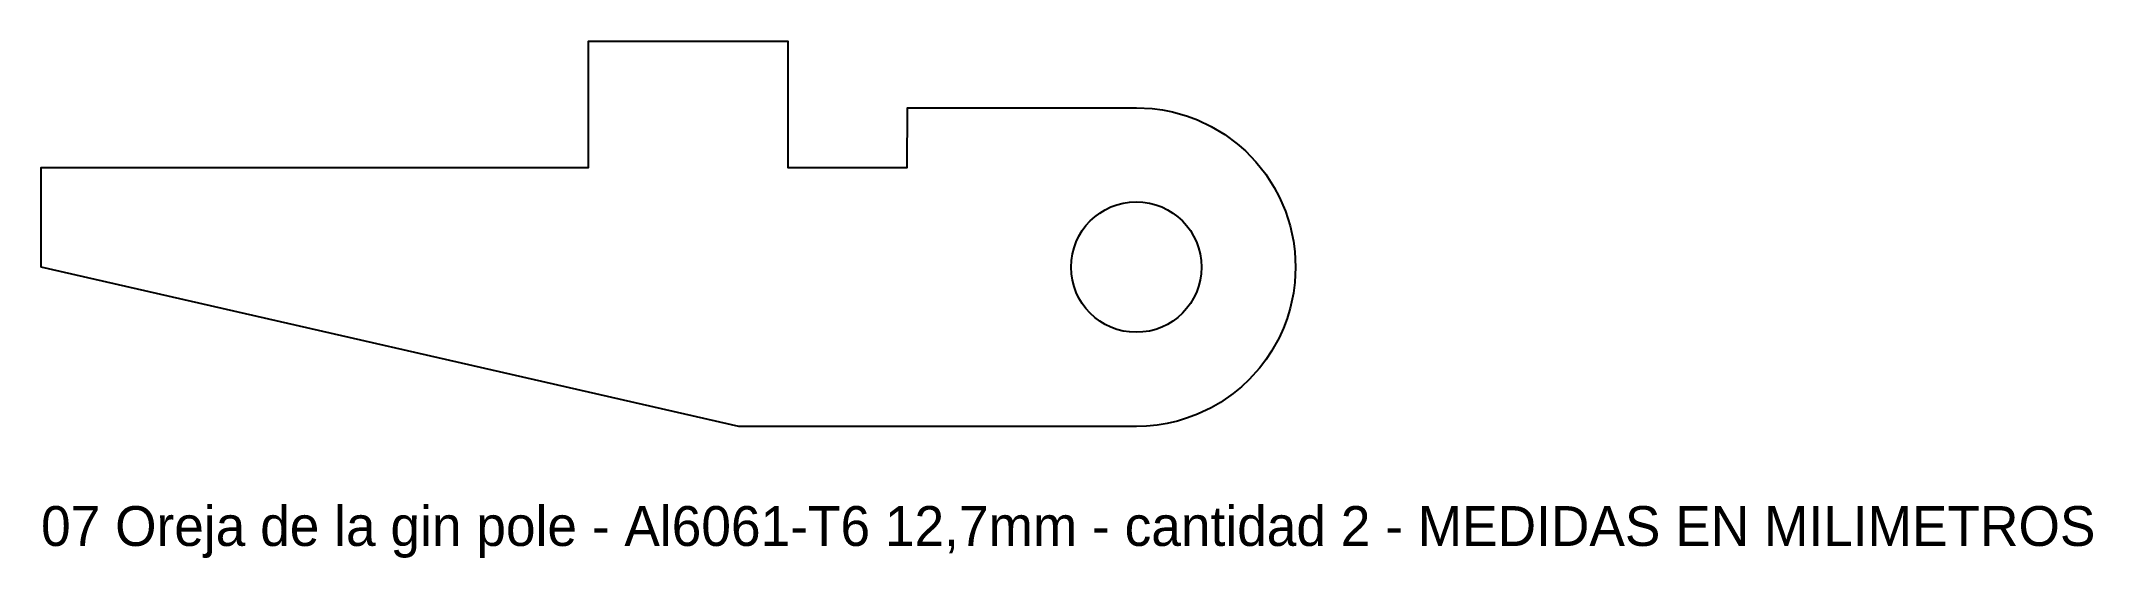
# Model space of a CAD drawing. Header units: millimetres. Extents: x -110 to 96, y -29 to 23.
import ezdxf

# ---------------------------------------------------------------- set-up
doc = ezdxf.new("R2010")
doc.units = ezdxf.units.MM
doc.layers.add('CORTE', color=1, linetype='Continuous')
doc.layers.add('NOTAS', color=3, linetype='Continuous')

msp = doc.modelspace()

# ---------------------------------------------------------------- linework, layer by layer
at = {"layer": 'CORTE'}
msp.add_lwpolyline([(-109.99, 0.01), (-109.99, 9.99), (-109.93, 10), (-55, 10), (-55, 22.7), (-35, 22.7), (-35, 10), (-23, 10), (-22.99, 15.99), (0.01, 16), (1.58, 15.92), (2.62, 15.78), (3.62, 15.58), (5.13, 15.15), (6.13, 14.78), (7.53, 14.12), (8.88, 13.31), (10.14, 12.38), (10.95, 11.67), (12.02, 10.56), (13, 9.33), (13.85, 8.01), (14.36, 7.07), (14.98, 5.62), (15.45, 4.15), (15.78, 2.62), (15.92, 1.56), (16, -0.01), (15.92, -1.56), (15.78, -2.62), (15.46, -4.13), (15.15, -5.15), (14.78, -6.13), (14.34, -7.09), (13.59, -8.44), (13.01, -9.31), (12.36, -10.16), (11.32, -11.3), (10.56, -12.02), (9.73, -12.7), (8.46, -13.58), (7.53, -14.12), (6.13, -14.78), (5.15, -15.15), (4.13, -15.46), (3.11, -15.69), (2.08, -15.86), (1.03, -15.97), (0.01, -16), (-39.92, -16), (-109.99, 0.01)], close=True, dxfattribs=at)
msp.add_circle((0, 0), 6.55, dxfattribs=at)

# ---------------------------------------------------------------- texts
at = {"layer": 'NOTAS'}
msp.add_text('07 Oreja de la gin pole - Al6061-T6 12,7mm - cantidad 2 - MEDIDAS EN MILIMETROS', height=4, dxfattribs=at).set_placement((-109.99, -28))

doc.saveas('drawing.dxf')
